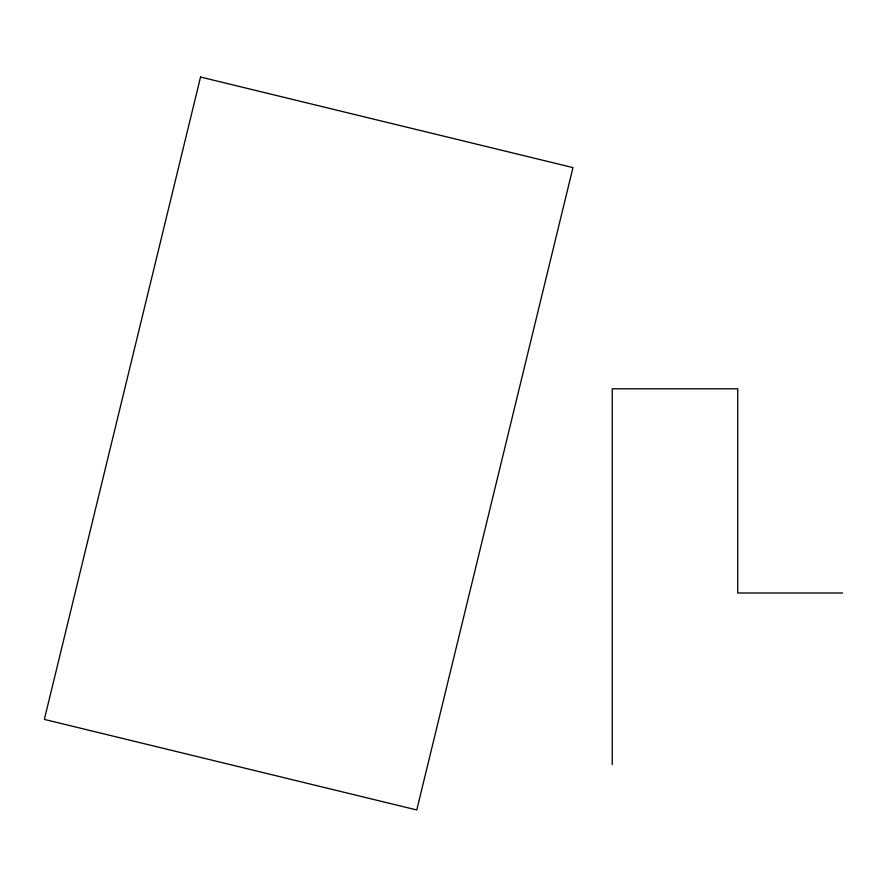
<?xml version="1.0" encoding="UTF-8"?>
<svg xmlns="http://www.w3.org/2000/svg" width="887" height="887" viewBox="0 0 887 887"><rect width="100%" height="100%" fill="white"/><g stroke="black" fill="none" stroke-linecap="round" stroke-linejoin="round"><path stroke-width="1.33" d="M842.65 593.004L737.729 593.004L737.729 388.794L612.23 388.794L612.23 764.516M200.54 77.036L44.35 719.412L416.768 809.964L572.969 167.588L200.54 77.036"/></g></svg>
